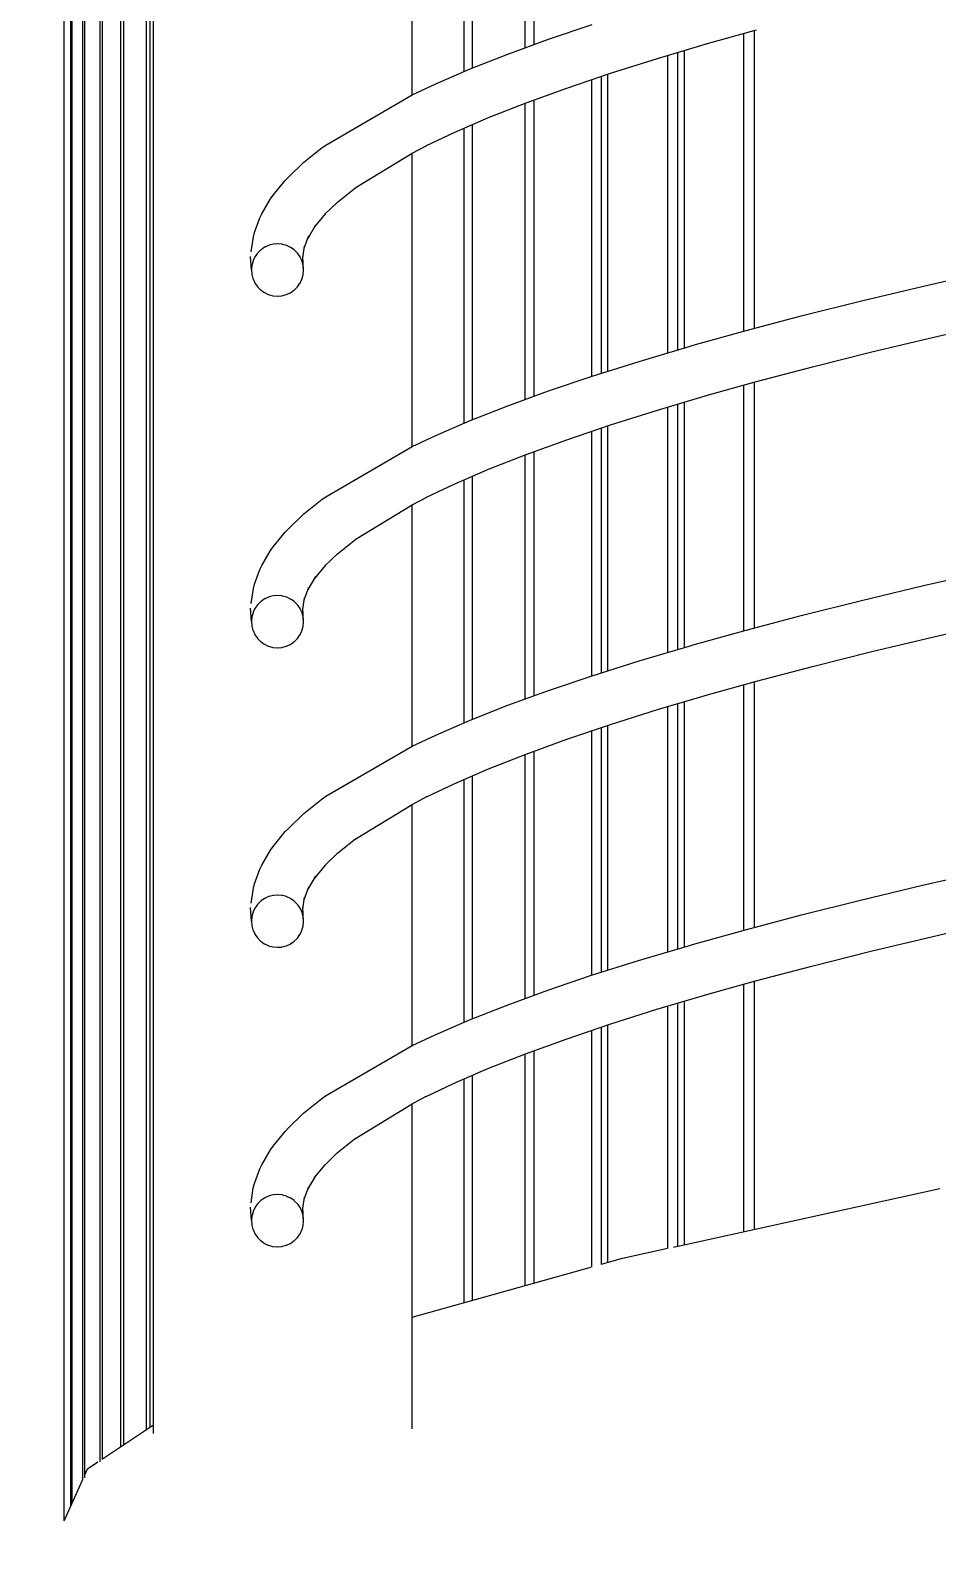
# Model space of a CAD drawing. Header units: metres. Extents: x 173 to 310, y -9 to 45.
# Drawn here: x 273.889 to 274.585, y -0.26 to 0.898 of the extents above; entities that cross this region are included whole.
import ezdxf

# ---------------------------------------------------------------- set-up
doc = ezdxf.new("R2010")
doc.units = ezdxf.units.M
doc.header["$MEASUREMENT"] = 0
doc.set_wipeout_variables(frame=1)
doc.linetypes.add('Wipeout_Contour', pattern=[1, 0, -1])
for name, color, linetype in [('Dimensioning - General', 7, 'Continuous'), ('Interior - Furniture', 7, 'Continuous'), ('Interior - Stair & Railing', 7, 'Continuous')]:
    doc.layers.add(name, color=color, linetype=linetype)
doc.layers.add('Interior - Furniture _Pen_No__1', color=7, linetype='Continuous', lineweight=13)
doc.layers.add('Interior - Stair & Railing_Pen_No__122', color=9, linetype='Continuous', lineweight=13)
doc.layers.add('RAMPA PROPUESTA 1 CERRAMIENTO_Pen_No__167', color=7, linetype='Continuous', lineweight=13, true_color=0x6a6a6a)
doc.layers.add('Structural - Bearing_Pen_No__167', color=7, linetype='Continuous', lineweight=13, true_color=0x6a6a6a)
doc.styles.add('GENERATED_STYLE_3', font='romand.shx')
doc.dimstyles.new('GENERATED_STYLE__11', dxfattribs={"dimtxt": 0.0925, "dimasz": 0.0475, "dimexe": 0.18, "dimexo": 0.119445, "dimgap": 0.09, "dimtad": 1, "dimzin": 0, "dimdsep": 46, "dimtxsty": 'GENERATED_STYLE_3', "dimblk": 'ARROWHEAD_2', "dimblk1": 'ARROWHEAD_2', "dimblk2": 'ARROWHEAD_2', "dimcen": 0.09, "dimclrd": 7, "dimclre": 7, "dimclrt": 256, "dimadec": 0, "dimazin": 0, "dimtfac": 1, "dimtdec": 4, "dimtmove": 0, "dimatfit": 3, "dimfxl": 1, "dimtolj": 1, "dimtzin": 0, "dimarcsym": 0})

# ---------------------------------------------------------------- blocks, each defined once
blk = doc.blocks.new('ARROWHEAD_2')
at = {"color": 0, "linetype": 'Continuous', "lineweight": 0}
for p, q in [((-0.378, -0.655), (0.378, 0.655)), ((0, 0), (-1, 0))]:
    blk.add_line(p, q, dxfattribs=at)
blk = doc.blocks.new('*D78')
at = {"layer": 'Defpoints', "color": 0, "linetype": 'Continuous', "transparency": 16777216}
for p in [(273.863, 5.0575), (272.3202, 5.0483), (273.9213, -4.693)]:
    blk.add_point(p, dxfattribs=at)
at = {"layer": 'Dimensioning - General', "color": 7, "linetype": 'Continuous', "lineweight": -2, "transparency": 16777216}
for p, q in [((273.7436, 5.0568), (272.1402, 5.0472)), ((272.3205, 5.0008), (272.348, 0.4062)), ((272.3782, -4.6547), (272.3507, -0.0601)), ((273.8018, -4.6937), (272.1985, -4.7033))]:
    blk.add_line(p, q, dxfattribs=at)
at = {"layer": 'Dimensioning - General', "color": 7, "linetype": 'Continuous', "lineweight": -2, "transparency": 16777216, "xscale": 0.0475, "yscale": 0.0475, "zscale": 0.0475}
for p, rotation in [((272.3202, 5.0483), 90.34247501281155), ((272.3785, -4.7022), 270.3424750128116)]:
    blk.add_blockref('ARROWHEAD_2', p, dxfattribs=dict(at, rotation=rotation))
at = {"layer": 'Dimensioning - General', "color": 251, "linetype": 'Continuous', "lineweight": 13, "true_color": 0x6a6a6a, "transparency": 16777216, "insert": (272.3493, 0.173), "char_height": 0.0925, "attachment_point": 5, "rotation": 90, "style": 'GENERATED_STYLE_3'}
blk.add_mtext('\\A1;9.75', dxfattribs=at)

msp = doc.modelspace()

# ---------------------------------------------------------------- linework, layer by layer
at = {"layer": 'Interior - Stair & Railing_Pen_No__122', "color": 9, "linetype": 'Continuous', "lineweight": 13}
for p, q in [((274.2869, 0.8914), (274.3206, 0.9027)), ((274.4081, 0.8878), (274.4467, 0.8986)), ((274.2557, 0.88), (274.2869, 0.8914)), ((274.3707, 0.8767), (274.4091, 0.8881)), ((274.2268, 0.8686), (274.2557, 0.88)), ((274.3347, 0.8653), (274.3707, 0.8767)), ((274.1823, 0.8487), (274.2004, 0.8572)), ((274.2004, 0.8572), (274.2268, 0.8686)), ((274.301, 0.8539), (274.3347, 0.8653)), ((274.116, 0.8102), (274.1823, 0.8487)), ((274.2698, 0.8426), (274.301, 0.8539)), ((274.2409, 0.8312), (274.2698, 0.8426)), ((274.2145, 0.8198), (274.2409, 0.8312)), ((274.1934, 0.8098), (274.2145, 0.8198)), ((274.0991, 0.7969), (274.1132, 0.8082)), ((274.1132, 0.8082), (274.116, 0.8102)), ((274.1385, 0.7773), (274.1823, 0.8039)), ((274.1823, 0.8039), (274.1936, 0.8099)), ((274.0874, 0.7855), (274.0991, 0.7969)), ((274.0757, 0.7717), (274.0849, 0.783)), ((274.0849, 0.783), (274.0874, 0.7855)), ((274.1249, 0.7664), (274.1391, 0.7777)), ((274.067, 0.7574), (274.0737, 0.7688)), ((274.0737, 0.7688), (274.0757, 0.7717)), ((274.1153, 0.757), (274.1249, 0.7664)), ((274.0613, 0.7429), (274.0655, 0.7543)), ((274.0655, 0.7543), (274.067, 0.7574)), ((274.1075, 0.7474), (274.1157, 0.7574)), ((274.575, 0.7019), (274.625, 0.7133)), ((274.5273, 0.6905), (274.575, 0.7019)), ((274.482, 0.6792), (274.5273, 0.6905)), ((274.4389, 0.6678), (274.482, 0.6792)), ((274.5829, 0.6627), (274.6328, 0.6741)), ((274.3982, 0.6564), (274.4389, 0.6678)), ((274.5352, 0.6513), (274.5829, 0.6627)), ((274.3566, 0.6441), (274.395, 0.6555)), ((274.395, 0.6555), (274.3982, 0.6564)), ((274.4898, 0.6399), (274.5352, 0.6513)), ((274.3206, 0.6327), (274.3566, 0.6441)), ((274.4467, 0.6286), (274.4898, 0.6399)), ((274.2869, 0.6214), (274.3206, 0.6327)), ((274.4081, 0.6178), (274.4467, 0.6286)), ((274.2557, 0.61), (274.2869, 0.6214)), ((274.3707, 0.6067), (274.4091, 0.6181)), ((274.2268, 0.5986), (274.2557, 0.61)), ((274.3347, 0.5953), (274.3707, 0.6067)), ((274.2004, 0.5872), (274.2268, 0.5986)), ((274.301, 0.5839), (274.3347, 0.5953)), ((274.1823, 0.5787), (274.2004, 0.5872)), ((274.2698, 0.5726), (274.301, 0.5839)), ((274.116, 0.5402), (274.1823, 0.5787)), ((274.2409, 0.5612), (274.2698, 0.5726)), ((274.2145, 0.5498), (274.2409, 0.5612)), ((274.1934, 0.5398), (274.2145, 0.5498)), ((274.0991, 0.5269), (274.1132, 0.5382)), ((274.1132, 0.5382), (274.116, 0.5402)), ((274.1385, 0.5073), (274.1823, 0.5339)), ((274.1823, 0.5339), (274.1936, 0.5399)), ((274.0874, 0.5155), (274.0991, 0.5269)), ((274.0757, 0.5017), (274.0849, 0.513)), ((274.0849, 0.513), (274.0874, 0.5155)), ((274.067, 0.4874), (274.0737, 0.4988)), ((274.0737, 0.4988), (274.0757, 0.5017)), ((274.1249, 0.4964), (274.1391, 0.5077)), ((274.0655, 0.4843), (274.067, 0.4874)), ((274.1075, 0.4774), (274.1157, 0.4874)), ((274.1153, 0.487), (274.1249, 0.4964)), ((274.0613, 0.4729), (274.0655, 0.4843)), ((274.1024, 0.4688), (274.1084, 0.4789)), ((274.575, 0.4719), (274.625, 0.4833)), ((274.0586, 0.4582), (274.0604, 0.4696)), ((274.0604, 0.4696), (274.0613, 0.4729)), ((274.0995, 0.461), (274.1031, 0.4707)), ((274.5273, 0.4605), (274.575, 0.4719)), ((274.059, 0.4443), (274.0583, 0.4547)), ((274.099, 0.4442), (274.0983, 0.4547)), ((274.0984, 0.4536), (274.0998, 0.4626)), ((274.482, 0.4492), (274.5273, 0.4605)), ((274.4389, 0.4378), (274.482, 0.4492)), ((274.5829, 0.4327), (274.6328, 0.4441)), ((274.3982, 0.4264), (274.4389, 0.4378)), ((274.5352, 0.4213), (274.5829, 0.4327)), ((274.3566, 0.4141), (274.395, 0.4255)), ((274.395, 0.4255), (274.3982, 0.4264)), ((274.4898, 0.4099), (274.5352, 0.4213)), ((274.3206, 0.4027), (274.3566, 0.4141)), ((274.4467, 0.3986), (274.4898, 0.4099)), ((274.2869, 0.3914), (274.3206, 0.4027)), ((274.4081, 0.3878), (274.4467, 0.3986)), ((274.2557, 0.38), (274.2869, 0.3914)), ((274.3707, 0.3767), (274.4091, 0.3881)), ((274.2268, 0.3686), (274.2557, 0.38)), ((274.3347, 0.3653), (274.3707, 0.3767)), ((274.2004, 0.3572), (274.2268, 0.3686)), ((274.301, 0.3539), (274.3347, 0.3653)), ((274.116, 0.3102), (274.1823, 0.3487)), ((274.1823, 0.3487), (274.2004, 0.3572)), ((274.2698, 0.3426), (274.301, 0.3539)), ((274.2409, 0.3312), (274.2698, 0.3426)), ((274.2145, 0.3198), (274.2409, 0.3312)), ((274.1934, 0.3098), (274.2145, 0.3198)), ((274.0991, 0.2969), (274.1132, 0.3082)), ((274.1132, 0.3082), (274.116, 0.3102)), ((274.1385, 0.2773), (274.1823, 0.3039)), ((274.1823, 0.3039), (274.1936, 0.3099)), ((274.0874, 0.2855), (274.0991, 0.2969)), ((274.0757, 0.2717), (274.0849, 0.283)), ((274.0849, 0.283), (274.0874, 0.2855)), ((274.067, 0.2574), (274.0737, 0.2688)), ((274.0737, 0.2688), (274.0757, 0.2717)), ((274.1249, 0.2664), (274.1391, 0.2777)), ((274.0655, 0.2543), (274.067, 0.2574)), ((274.1075, 0.2474), (274.1157, 0.2574)), ((274.1153, 0.257), (274.1249, 0.2664)), ((274.0613, 0.2429), (274.0655, 0.2543)), ((274.1024, 0.2388), (274.1084, 0.2489)), ((274.5743, 0.2418), (274.6242, 0.2532)), ((274.0586, 0.2282), (274.0604, 0.2396)), ((274.0604, 0.2396), (274.0613, 0.2429)), ((274.0984, 0.2236), (274.0998, 0.2326)), ((274.0995, 0.231), (274.1031, 0.2407)), ((274.5266, 0.2304), (274.5743, 0.2418)), ((274.059, 0.2143), (274.0583, 0.2247)), ((274.099, 0.2142), (274.0983, 0.2247)), ((274.4813, 0.2191), (274.5266, 0.2304)), ((274.4382, 0.2077), (274.4813, 0.2191)), ((274.5821, 0.2026), (274.6321, 0.214)), ((274.3975, 0.1963), (274.4382, 0.2077)), ((274.5345, 0.1912), (274.5821, 0.2026)), ((274.356, 0.184), (274.3944, 0.1954)), ((274.3944, 0.1954), (274.3975, 0.1963)), ((274.4891, 0.1798), (274.5345, 0.1912)), ((274.32, 0.1727), (274.356, 0.184)), ((274.446, 0.1685), (274.4891, 0.1798)), ((274.2864, 0.1613), (274.32, 0.1727)), ((274.4075, 0.1577), (274.446, 0.1685)), ((274.2552, 0.1499), (274.2864, 0.1613)), ((274.3701, 0.1466), (274.4085, 0.158)), ((274.2264, 0.1385), (274.2552, 0.1499)), ((274.3341, 0.1352), (274.3701, 0.1466)), ((274.2, 0.1271), (274.2264, 0.1385)), ((274.3005, 0.1238), (274.3341, 0.1352)), ((274.1158, 0.0801), (274.1823, 0.1187)), ((274.1823, 0.1187), (274.2, 0.1271)), ((274.2693, 0.1125), (274.3005, 0.1238)), ((274.2405, 0.1011), (274.2693, 0.1125)), ((274.2141, 0.0897), (274.2405, 0.1011)), ((274.1931, 0.0797), (274.2141, 0.0897)), ((274.0989, 0.0668), (274.113, 0.0782)), ((274.113, 0.0782), (274.1158, 0.0801)), ((274.1383, 0.0472), (274.1823, 0.074)), ((274.1823, 0.074), (274.1932, 0.0798)), ((274.0872, 0.0554), (274.0989, 0.0668)), ((274.0756, 0.0416), (274.0848, 0.0529)), ((274.0848, 0.0529), (274.0872, 0.0554)), ((274.1247, 0.0363), (274.1389, 0.0476)), ((274.0669, 0.0273), (274.0736, 0.0387)), ((274.0736, 0.0387), (274.0756, 0.0416)), ((274.1152, 0.027), (274.1247, 0.0363)), ((274.0612, 0.0128), (274.0654, 0.0242)), ((274.0654, 0.0242), (274.0669, 0.0273)), ((274.1074, 0.0174), (274.1155, 0.0273)), ((274.0603, 0.0095), (274.0612, 0.0128)), ((274.1024, 0.0088), (274.1083, 0.0188)), ((274.0586, -0.0019), (274.0603, 0.0095)), ((274.0984, -0.0064), (274.0997, 0.0025)), ((274.0995, 0.0009), (274.1031, 0.0106)), ((274.059, -0.0156), (274.0583, -0.0054)), ((274.099, -0.0157), (274.0983, -0.0054))]:
    msp.add_line(p, q, dxfattribs=at)
at = {"layer": 'Interior - Stair & Railing_Pen_No__122', "color": 9, "linetype": 'Continuous', "lineweight": 13, "flags": 128}
for points in [[(274.059, 0.4443), (274.0592, 0.4411), (274.0593, 0.4408), (274.0601, 0.4377), (274.0602, 0.4374), (274.0615, 0.4345), (274.0616, 0.4342), (274.0635, 0.4316), (274.0636, 0.4314), (274.0659, 0.429), (274.0661, 0.4289), (274.0688, 0.427), (274.0689, 0.4269), (274.0719, 0.4255), (274.0721, 0.4254), (274.0753, 0.4245), (274.0755, 0.4245), (274.0787, 0.4242), (274.0789, 0.4242), (274.0822, 0.4244), (274.0824, 0.4245), (274.0856, 0.4253), (274.0858, 0.4254), (274.0887, 0.4267), (274.0889, 0.4268), (274.0916, 0.4287), (274.0918, 0.4288), (274.0941, 0.4311), (274.0943, 0.4313), (274.0961, 0.434), (274.0963, 0.4342), (274.0976, 0.4371), (274.0977, 0.4373), (274.0986, 0.4405), (274.0987, 0.4407), (274.0989, 0.4439), (274.099, 0.4442), (274.0987, 0.4474), (274.0987, 0.4477), (274.0978, 0.4508), (274.0978, 0.4511), (274.0964, 0.454), (274.0963, 0.4543), (274.0945, 0.4569), (274.0943, 0.4571), (274.092, 0.4594), (274.0918, 0.4596), (274.0892, 0.4614), (274.089, 0.4616), (274.0861, 0.463), (274.0858, 0.4631), (274.0828, 0.4639), (274.0824, 0.464), (274.0793, 0.4643), (274.079, 0.4643), (274.0758, 0.4641), (274.0755, 0.464), (274.0725, 0.4632), (274.0721, 0.4631), (274.0693, 0.4618), (274.069, 0.4617), (274.0664, 0.4598), (274.0661, 0.4596), (274.0639, 0.4574), (274.0636, 0.4572), (274.0618, 0.4546), (274.0616, 0.4543), (274.0603, 0.4514), (274.0602, 0.4511), (274.0593, 0.448), (274.0593, 0.4478), (274.059, 0.4446)], [(274.059, 0.2143), (274.0592, 0.2111), (274.0593, 0.2108), (274.0601, 0.2077), (274.0602, 0.2074), (274.0615, 0.2045), (274.0616, 0.2042), (274.0635, 0.2016), (274.0636, 0.2014), (274.0659, 0.199), (274.0661, 0.1989), (274.0688, 0.197), (274.0689, 0.1969), (274.0719, 0.1955), (274.0721, 0.1954), (274.0753, 0.1945), (274.0755, 0.1945), (274.0787, 0.1942), (274.0789, 0.1942), (274.0822, 0.1944), (274.0824, 0.1945), (274.0856, 0.1953), (274.0858, 0.1954), (274.0887, 0.1967), (274.0889, 0.1968), (274.0916, 0.1987), (274.0918, 0.1988), (274.0941, 0.2011), (274.0943, 0.2013), (274.0961, 0.204), (274.0963, 0.2042), (274.0976, 0.2071), (274.0977, 0.2073), (274.0986, 0.2105), (274.0987, 0.2107), (274.0989, 0.2139), (274.099, 0.2142), (274.0987, 0.2174), (274.0987, 0.2177), (274.0978, 0.2208), (274.0978, 0.2211), (274.0964, 0.224), (274.0963, 0.2243), (274.0945, 0.2269), (274.0943, 0.2271), (274.092, 0.2294), (274.0918, 0.2296), (274.0892, 0.2314), (274.089, 0.2316), (274.0861, 0.233), (274.0858, 0.2331), (274.0828, 0.2339), (274.0824, 0.234), (274.0793, 0.2343), (274.079, 0.2343), (274.0758, 0.2341), (274.0755, 0.234), (274.0725, 0.2332), (274.0721, 0.2331), (274.0693, 0.2318), (274.069, 0.2317), (274.0664, 0.2298), (274.0661, 0.2296), (274.0639, 0.2274), (274.0636, 0.2272), (274.0618, 0.2246), (274.0616, 0.2243), (274.0603, 0.2214), (274.0602, 0.2211), (274.0593, 0.218), (274.0593, 0.2178), (274.059, 0.2146)], [(274.059, -0.0156), (274.0592, -0.0188), (274.0593, -0.0191), (274.0601, -0.0222), (274.0602, -0.0225), (274.0615, -0.0254), (274.0616, -0.0257), (274.0635, -0.0283), (274.0636, -0.0286), (274.0659, -0.0308), (274.0661, -0.031), (274.0687, -0.0329), (274.069, -0.0331), (274.0719, -0.0344), (274.0721, -0.0345), (274.0752, -0.0354), (274.0755, -0.0354), (274.0787, -0.0357), (274.079, -0.0358), (274.0822, -0.0355), (274.0824, -0.0355), (274.0855, -0.0346), (274.0858, -0.0346), (274.0887, -0.0332), (274.089, -0.0331), (274.0916, -0.0312), (274.0918, -0.0311), (274.0941, -0.0288), (274.0943, -0.0286), (274.0961, -0.026), (274.0963, -0.0257), (274.0976, -0.0228), (274.0978, -0.0226), (274.0986, -0.0195), (274.0987, -0.0192), (274.0989, -0.016), (274.099, -0.0157), (274.0987, -0.0125), (274.0987, -0.0122), (274.0979, -0.0092), (274.0978, -0.0088), (274.0965, -0.006), (274.0963, -0.0056), (274.0945, -0.0031), (274.0943, -0.0028), (274.0921, -0.0006), (274.0918, -0.0003), (274.0893, 0.0015), (274.089, 0.0017), (274.0862, 0.003), (274.0858, 0.0032), (274.0828, 0.004), (274.0825, 0.0041), (274.0794, 0.0044), (274.079, 0.0044), (274.0759, 0.0042), (274.0755, 0.0041), (274.0725, 0.0033), (274.0721, 0.0032), (274.0693, 0.0019), (274.069, 0.0017), (274.0664, 0), (274.0661, -0.0003), (274.0639, -0.0025), (274.0637, -0.0027), (274.0619, -0.0053), (274.0617, -0.0056), (274.0603, -0.0084), (274.0602, -0.0088), (274.0594, -0.0118), (274.0593, -0.0122), (274.059, -0.0153)]]:
    msp.add_lwpolyline(points, close=True, dxfattribs=at)
at = {"layer": 'RAMPA PROPUESTA 1 CERRAMIENTO_Pen_No__167', "color": 251, "linetype": 'Continuous', "lineweight": 13, "true_color": 0x6a6a6a}
for p, q in [((274.2222, 0.8666), (274.2222, 1.777)), ((274.2286, 0.8693), (274.2286, 1.777)), ((274.2691, 0.8849), (274.2691, 1.777)), ((274.2759, 0.8873), (274.2759, 1.777)), ((274.4371, 0.6673), (274.4371, 0.8959)), ((274.4452, 0.6694), (274.4452, 0.8982)), ((274.3864, 0.6529), (274.3864, 0.8813)), ((274.3914, 0.6544), (274.3914, 0.8828)), ((274.3786, 0.6506), (274.3786, 0.879)), ((274.3204, 0.6327), (274.3204, 0.8605)), ((274.3277, 0.635), (274.3277, 0.8629)), ((274.3325, 0.6365), (274.3325, 0.8646)), ((274.2691, 0.6149), (274.2691, 0.8423)), ((274.2759, 0.6173), (274.2759, 0.8448)), ((274.2222, 0.5966), (274.2222, 0.8231)), ((274.2286, 0.5993), (274.2286, 0.8258)), ((274.4371, 0.4373), (274.4371, 0.6259)), ((274.4452, 0.4394), (274.4452, 0.6282)), ((274.3786, 0.4206), (274.3786, 0.609)), ((274.3864, 0.4229), (274.3864, 0.6113)), ((274.3914, 0.4244), (274.3914, 0.6128)), ((274.3277, 0.405), (274.3277, 0.5929)), ((274.3325, 0.4065), (274.3325, 0.5946)), ((274.3204, 0.4027), (274.3204, 0.5905)), ((274.2691, 0.3849), (274.2691, 0.5723)), ((274.2759, 0.3873), (274.2759, 0.5748)), ((274.2222, 0.3666), (274.2222, 0.5531)), ((274.2286, 0.3693), (274.2286, 0.5558)), ((274.4371, 0.2074), (274.4371, 0.3959)), ((274.4452, 0.2095), (274.4452, 0.3982)), ((274.3914, 0.1945), (274.3914, 0.3828)), ((274.3786, 0.1907), (274.3786, 0.379)), ((274.3864, 0.193), (274.3864, 0.3813)), ((274.3204, 0.1728), (274.3204, 0.3605)), ((274.3277, 0.175), (274.3277, 0.3629)), ((274.3325, 0.1766), (274.3325, 0.3646)), ((274.2691, 0.155), (274.2691, 0.3423)), ((274.2759, 0.1574), (274.2759, 0.3448)), ((274.2286, 0.1394), (274.2286, 0.3258)), ((274.2222, 0.1367), (274.2222, 0.3231))]:
    msp.add_line(p, q, dxfattribs=at)
at = {"layer": 'Structural - Bearing_Pen_No__167', "color": 251, "linetype": 'Continuous', "lineweight": 13, "true_color": 0x6a6a6a}
for p, q in [((274.1823, 0.8487), (274.1823, 1.777)), ((274.1823, 0.5787), (274.1823, 0.8039)), ((274.1823, 0.3487), (274.1823, 0.5339)), ((274.1823, 0.1187), (274.1823, 0.3039))]:
    msp.add_line(p, q, dxfattribs=at)

# ---------------------------------------------------------------- wipeouts: each hides what was drawn before it
at = {"color": 254, "linetype": 'Wipeout_Contour', "lineweight": 0, "ltscale": 267.041299}
msp.add_wipeout([(273.9151, -0.2599), (275.6107, -0.2599), (273.9331, -0.2061), (273.9309, -0.2109), (273.9309, -0.2131), (273.9294, -0.215), (273.9291, -0.215), (273.9151, -0.246)], dxfattribs=at).dxf.layer = 'Interior - Furniture'
at = {"color": 254, "linetype": 'Wipeout_Contour', "lineweight": 0, "ltscale": 2341.92329}
msp.add_wipeout([(274.0789, 0.6942), (274.0822, 0.6944), (274.0824, 0.6945), (274.0856, 0.6953), (274.0858, 0.6954), (274.0887, 0.6967), (274.0889, 0.6968), (274.0916, 0.6987), (274.0918, 0.6988), (274.0941, 0.7011), (274.0943, 0.7013), (274.0961, 0.704), (274.0963, 0.7042), (274.0976, 0.7071), (274.0977, 0.7073), (274.0986, 0.7105), (274.0987, 0.7107), (274.0989, 0.7139), (274.099, 0.7142), (274.0987, 0.7174), (274.0987, 0.7177), (274.0978, 0.7208), (274.0978, 0.7211), (274.0964, 0.724), (274.0963, 0.7243), (274.0945, 0.7269), (274.0943, 0.7271), (274.092, 0.7294), (274.0918, 0.7296), (274.0892, 0.7314), (274.089, 0.7316), (274.0861, 0.733), (274.0858, 0.7331), (274.0828, 0.7339), (274.0824, 0.734), (274.0793, 0.7343), (274.079, 0.7343), (274.0758, 0.7341), (274.0755, 0.734), (274.0725, 0.7332), (274.0721, 0.7331), (274.0693, 0.7318), (274.069, 0.7317), (274.0664, 0.7298), (274.0661, 0.7296), (274.0639, 0.7274), (274.0636, 0.7272), (274.0618, 0.7246), (274.0616, 0.7243), (274.0603, 0.7214), (274.0602, 0.7211), (274.0593, 0.718), (274.0593, 0.7178), (274.059, 0.7146), (274.059, 0.7143), (274.0592, 0.7111), (274.0593, 0.7108), (274.0601, 0.7077), (274.0602, 0.7074), (274.0615, 0.7045), (274.0616, 0.7042), (274.0635, 0.7016), (274.0636, 0.7014), (274.0659, 0.699), (274.0661, 0.6989), (274.0688, 0.697), (274.0689, 0.6969), (274.0719, 0.6955), (274.0721, 0.6954), (274.0753, 0.6945), (274.0755, 0.6945), (274.0787, 0.6942)], dxfattribs=at).dxf.layer = 'Interior - Stair & Railing'

# ---------------------------------------------------------------- next in the draw order: linework, layer by layer
at = {"layer": 'Interior - Stair & Railing_Pen_No__122', "color": 9, "linetype": 'Continuous', "lineweight": 13}
for p, q in [((274.0604, 0.7396), (274.0613, 0.7429)), ((274.1024, 0.7388), (274.1084, 0.7489)), ((274.0586, 0.7282), (274.0604, 0.7396)), ((274.0984, 0.7236), (274.0998, 0.7326)), ((274.0995, 0.731), (274.1031, 0.7407)), ((274.059, 0.7143), (274.0583, 0.7247)), ((274.099, 0.7142), (274.0983, 0.7247))]:
    msp.add_line(p, q, dxfattribs=at)
at = {"layer": 'Interior - Stair & Railing_Pen_No__122', "color": 9, "linetype": 'Continuous', "lineweight": 13, "flags": 128}
msp.add_lwpolyline([(274.059, 0.7143), (274.0592, 0.7111), (274.0593, 0.7108), (274.0601, 0.7077), (274.0602, 0.7074), (274.0615, 0.7045), (274.0616, 0.7042), (274.0635, 0.7016), (274.0636, 0.7014), (274.0659, 0.699), (274.0661, 0.6989), (274.0688, 0.697), (274.0689, 0.6969), (274.0719, 0.6955), (274.0721, 0.6954), (274.0753, 0.6945), (274.0755, 0.6945), (274.0787, 0.6942), (274.0789, 0.6942), (274.0822, 0.6944), (274.0824, 0.6945), (274.0856, 0.6953), (274.0858, 0.6954), (274.0887, 0.6967), (274.0889, 0.6968), (274.0916, 0.6987), (274.0918, 0.6988), (274.0941, 0.7011), (274.0943, 0.7013), (274.0961, 0.704), (274.0963, 0.7042), (274.0976, 0.7071), (274.0977, 0.7073), (274.0986, 0.7105), (274.0987, 0.7107), (274.0989, 0.7139), (274.099, 0.7142), (274.0987, 0.7174), (274.0987, 0.7177), (274.0978, 0.7208), (274.0978, 0.7211), (274.0964, 0.724), (274.0963, 0.7243), (274.0945, 0.7269), (274.0943, 0.7271), (274.092, 0.7294), (274.0918, 0.7296), (274.0892, 0.7314), (274.089, 0.7316), (274.0861, 0.733), (274.0858, 0.7331), (274.0828, 0.7339), (274.0824, 0.734), (274.0793, 0.7343), (274.079, 0.7343), (274.0758, 0.7341), (274.0755, 0.734), (274.0725, 0.7332), (274.0721, 0.7331), (274.0693, 0.7318), (274.069, 0.7317), (274.0664, 0.7298), (274.0661, 0.7296), (274.0639, 0.7274), (274.0636, 0.7272), (274.0618, 0.7246), (274.0616, 0.7243), (274.0603, 0.7214), (274.0602, 0.7211), (274.0593, 0.718), (274.0593, 0.7178), (274.059, 0.7146)], close=True, dxfattribs=at)
at = {"layer": 'RAMPA PROPUESTA 1 CERRAMIENTO_Pen_No__167', "color": 251, "linetype": 'Continuous', "lineweight": 13, "true_color": 0x6a6a6a}
for p, q in [((273.9152, -0.2457), (273.9152, 5.0575)), ((273.9203, -0.2344), (273.9203, 5.0575)), ((273.9213, -0.2322), (273.9213, 5.0575))]:
    msp.add_line(p, q, dxfattribs=at)

# ---------------------------------------------------------------- next in the draw order: dimensions: what is measured, and where the dimension line sits
at = {"layer": 'Dimensioning - General', "color": 7, "linetype": 'Continuous', "lineweight": 13}
dim = msp.add_aligned_dim(p1=(273.9213, -4.693), p2=(273.863, 5.0575), distance=1.5428, dimstyle='GENERATED_STYLE__11', dxfattribs=at)
dim.commit()
dim.dimension.update_dxf_attribs({"geometry": '*D78', "text_midpoint": (272.3493, 0.173), "text_rotation": 90})

# ---------------------------------------------------------------- next in the draw order: wipeouts: each hides what was drawn before it
at = {"color": 254, "linetype": 'Wipeout_Contour', "lineweight": 0, "ltscale": 100.959519}
msp.add_wipeout([(273.9331, -0.2061), (275.6107, -0.2599), (275.6282, -0.2061)], dxfattribs=at).dxf.layer = 'Interior - Furniture'

# ---------------------------------------------------------------- next in the draw order: linework, layer by layer
at = {"layer": 'Interior - Furniture _Pen_No__1', "color": 7, "linetype": 'Continuous', "lineweight": 13}
msp.add_line((273.9151, -0.246), (273.9291, -0.215), dxfattribs=at)

# ---------------------------------------------------------------- next in the draw order: wipeouts: each hides what was drawn before it
at = {"color": 254, "linetype": 'Wipeout_Contour', "lineweight": 0, "ltscale": 702.748096}
msp.add_wipeout([(273.9331, -0.2061), (275.6282, -0.2061), (274.1823, -0.1579), (274.1823, -0.1754), (274.182, -0.1778), (274.175, -0.1802), (274.1616, -0.1823), (274.1429, -0.1841), (274.1202, -0.1855), (274.0949, -0.1863), (274.0688, -0.1865), (274.0436, -0.186), (274.0212, -0.185), (274.003, -0.1835), (273.9902, -0.1815), (273.9837, -0.1792), (273.9837, -0.1725), (273.9447, -0.1984), (273.9447, -0.199), (273.9427, -0.2009), (273.941, -0.2009)], dxfattribs=at).dxf.layer = 'Interior - Furniture'

# ---------------------------------------------------------------- next in the draw order: linework, layer by layer
at = {"layer": 'Interior - Furniture _Pen_No__1', "color": 7, "linetype": 'Continuous', "lineweight": 13}
for p, q in [((273.9447, -0.1984), (273.9837, -0.1725)), ((273.9309, -0.2109), (273.9331, -0.2061)), ((273.9331, -0.2061), (273.941, -0.2009))]:
    msp.add_line(p, q, dxfattribs=at)
at = {"layer": 'RAMPA PROPUESTA 1 CERRAMIENTO_Pen_No__167', "color": 251, "linetype": 'Continuous', "lineweight": 13, "true_color": 0x6a6a6a}
for p, q in [((273.9294, -0.215), (273.9294, 5.0575)), ((273.9309, -0.2131), (273.9309, 5.0575)), ((273.9427, -0.2009), (273.9427, 5.0575)), ((273.9447, -0.199), (273.9447, 5.0575)), ((273.9586, -0.1892), (273.9586, 5.0575)), ((273.961, -0.1876), (273.961, 5.0575)), ((273.9783, -0.1761), (273.9783, 5.0575)), ((273.9813, -0.1741), (273.9813, 5.0575))]:
    msp.add_line(p, q, dxfattribs=at)
at = {"layer": 'Structural - Bearing_Pen_No__167', "color": 251, "linetype": 'Continuous', "lineweight": 13, "true_color": 0x6a6a6a}
msp.add_line((273.9837, -0.1792), (273.9837, 5.0575), dxfattribs=at)

# ---------------------------------------------------------------- next in the draw order: wipeouts: each hides what was drawn before it
at = {"color": 254, "linetype": 'Wipeout_Contour', "lineweight": 0, "ltscale": 202.491672}
msp.add_wipeout([(275.6415, -0.1523), (274.1823, -0.1523), (274.1823, -0.1579), (275.6282, -0.2061), (275.6437, -0.1917), (275.6415, -0.1917)], dxfattribs=at).dxf.layer = 'Interior - Furniture'

# ---------------------------------------------------------------- next in the draw order: wipeouts: each hides what was drawn before it
at = {"color": 254, "linetype": 'Wipeout_Contour', "lineweight": 0, "ltscale": 135.416586}
msp.add_wipeout([(274.1823, -0.0996), (274.1823, -0.1523), (275.6415, -0.1523), (275.6415, -0.1508)], dxfattribs=at).dxf.layer = 'Interior - Furniture'

# ---------------------------------------------------------------- next in the draw order: wipeouts: each hides what was drawn before it
at = {"color": 254, "linetype": 'Wipeout_Contour', "lineweight": 0, "ltscale": 134.202912}
msp.add_wipeout([(274.1823, -0.0996), (275.6415, -0.1508), (275.6415, -0.0985), (274.1823, -0.0985)], dxfattribs=at).dxf.layer = 'Interior - Furniture'

# ---------------------------------------------------------------- next in the draw order: wipeouts: each hides what was drawn before it
at = {"color": 254, "linetype": 'Wipeout_Contour', "lineweight": 0, "ltscale": 302.030632}
msp.add_wipeout([(274.1823, -0.0985), (275.6415, -0.0985), (275.6415, -0.0932), (274.3429, -0.0447), (274.3277, -0.049), (274.3277, -0.0494), (274.3204, -0.0513), (274.3196, -0.0513), (274.1823, -0.0898)], dxfattribs=at).dxf.layer = 'Interior - Furniture'

# ---------------------------------------------------------------- next in the draw order: linework, layer by layer
at = {"layer": 'Interior - Furniture _Pen_No__1', "color": 7, "linetype": 'Continuous', "lineweight": 13}
msp.add_line((274.1823, -0.0898), (274.3196, -0.0513), dxfattribs=at)
at = {"layer": 'RAMPA PROPUESTA 1 CERRAMIENTO_Pen_No__167', "color": 251, "linetype": 'Continuous', "lineweight": 13, "true_color": 0x6a6a6a}
for p, q in [((274.3204, -0.0513), (274.3204, 0.1306)), ((274.3277, -0.0494), (274.3277, 0.133)), ((274.3325, -0.0476), (274.3325, 0.1347)), ((274.2691, -0.0654), (274.2691, 0.1124)), ((274.2759, -0.0635), (274.2759, 0.1149)), ((274.2222, -0.0786), (274.2222, 0.0932)), ((274.2286, -0.0768), (274.2286, 0.0959))]:
    msp.add_line(p, q, dxfattribs=at)
at = {"layer": 'Structural - Bearing_Pen_No__167', "color": 251, "linetype": 'Continuous', "lineweight": 13, "true_color": 0x6a6a6a}
msp.add_line((274.1823, -0.1754), (274.1823, 0.074), dxfattribs=at)

# ---------------------------------------------------------------- next in the draw order: wipeouts: each hides what was drawn before it
at = {"color": 254, "linetype": 'Wipeout_Contour', "lineweight": 0, "ltscale": 101.022583}
msp.add_wipeout([(275.6415, -0.0447), (274.3429, -0.0447), (275.6415, -0.0932)], dxfattribs=at).dxf.layer = 'Interior - Furniture'

# ---------------------------------------------------------------- next in the draw order: wipeouts: each hides what was drawn before it
at = {"color": 254, "linetype": 'Wipeout_Contour', "lineweight": 0, "ltscale": 1325.83056}
msp.add_wipeout([(274.3429, -0.0447), (275.6415, -0.0447), (275.6415, -0.0334), (275.5643, -0.0303), (275.5641, -0.0311), (275.5637, -0.0319), (275.5626, -0.0343), (275.5621, -0.035), (275.5606, -0.0371), (275.56, -0.0378), (275.5582, -0.0396), (275.5575, -0.0401), (275.5553, -0.0416), (275.5545, -0.042), (275.5521, -0.0431), (275.5513, -0.0433), (275.5488, -0.044), (275.5479, -0.0441), (275.5453, -0.0443), (275.5444, -0.0442), (275.5418, -0.044), (275.541, -0.0437), (275.5384, -0.043), (275.5377, -0.0427), (275.5353, -0.0415), (275.5346, -0.041), (275.5324, -0.0395), (275.5318, -0.0389), (275.53, -0.037), (275.5294, -0.0363), (275.528, -0.0341), (275.5276, -0.0333), (275.5265, -0.0309), (275.5263, -0.03), (275.5259, -0.0288), (274.5875, 0.0091), (274.3831, -0.0359), (274.3786, -0.0369), (274.3783, -0.0369)], dxfattribs=at).dxf.layer = 'Interior - Furniture'

# ---------------------------------------------------------------- next in the draw order: linework, layer by layer
at = {"layer": 'Interior - Furniture _Pen_No__1', "color": 7, "linetype": 'Continuous', "lineweight": 13}
for p, q in [((274.3831, -0.0359), (274.5875, 0.0091)), ((274.3277, -0.049), (274.3429, -0.0447)), ((274.3429, -0.0447), (274.3783, -0.0369))]:
    msp.add_line(p, q, dxfattribs=at)
at = {"layer": 'RAMPA PROPUESTA 1 CERRAMIENTO_Pen_No__167', "color": 251, "linetype": 'Continuous', "lineweight": 13, "true_color": 0x6a6a6a}
for p, q in [((274.4371, -0.024), (274.4371, 0.166)), ((274.4452, -0.0222), (274.4452, 0.1683)), ((274.3864, -0.0352), (274.3864, 0.1514)), ((274.3914, -0.034), (274.3914, 0.1529)), ((274.3786, -0.0369), (274.3786, 0.1491))]:
    msp.add_line(p, q, dxfattribs=at)

doc.saveas('drawing.dxf')
